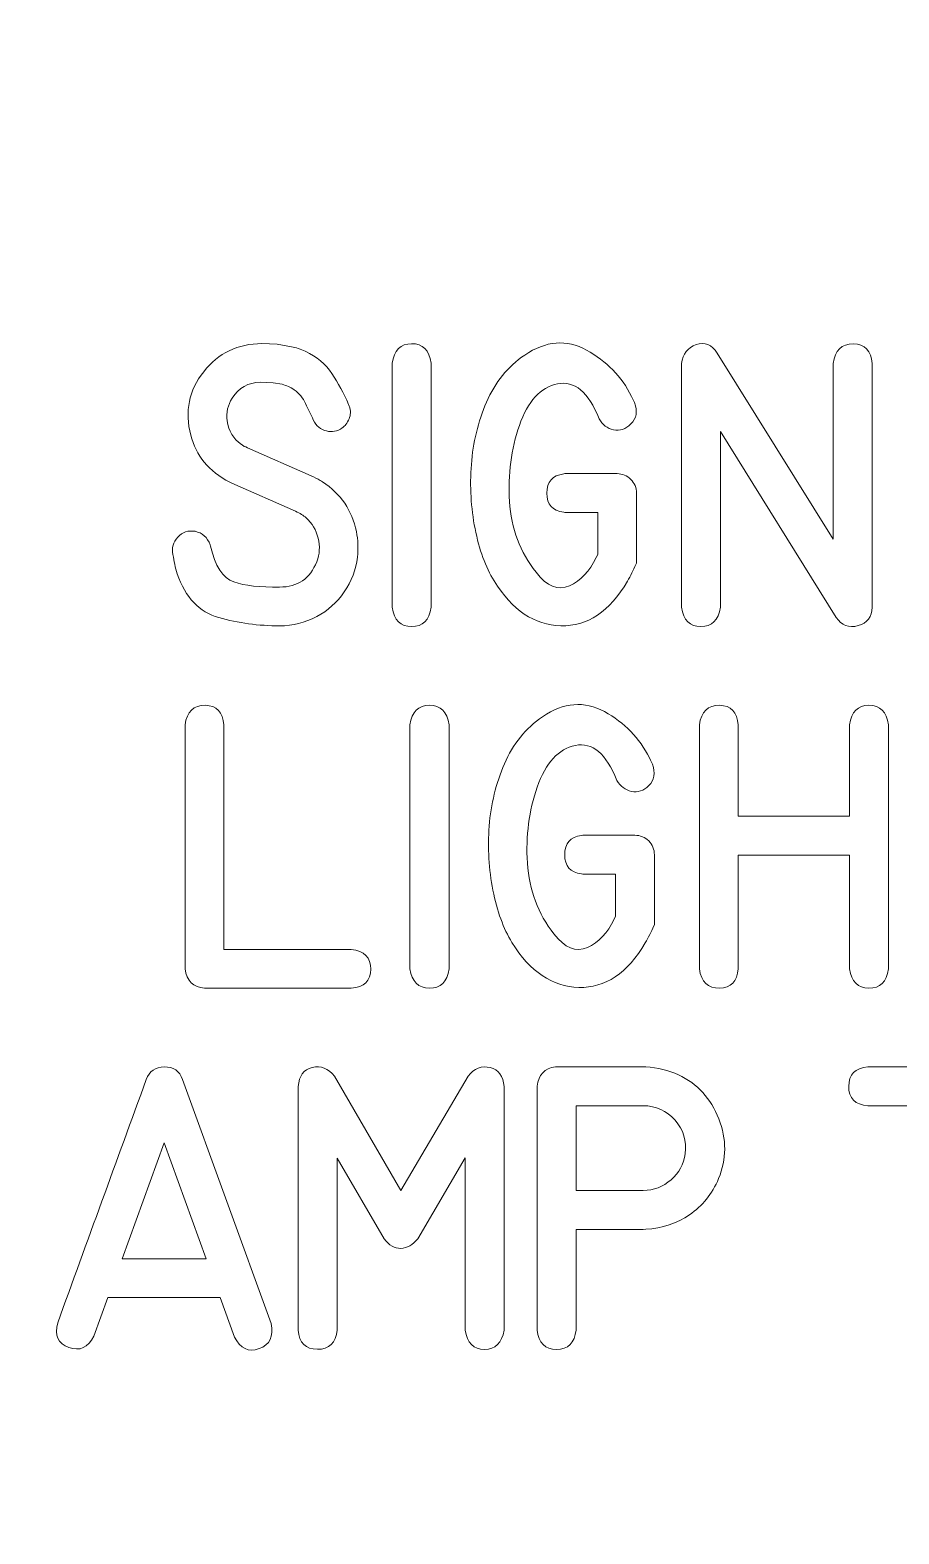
# Model space of a CAD drawing. Header units: millimetres. Extents: x -72 to 72, y -60 to 60.
# Drawn here: x -8.14 to 1.62, y -14.68 to 2.21 of the extents above; entities that cross this region are included whole.
import ezdxf

# ---------------------------------------------------------------- set-up
doc = ezdxf.new("R2010")
doc.units = ezdxf.units.MM
doc.layers.add('CUT', color=7, linetype='Continuous')
doc.layers.add('ENGRAVE', color=1, linetype='Continuous')

msp = doc.modelspace()

# ---------------------------------------------------------------- linework, layer by layer
at = {"layer": 'CUT', "lineweight": 9}
msp.add_open_spline([(70.6599, -60.1342), (70.9361, -60.152), (71.2072, -60.0547), (71.409, -59.8654), (71.409, -59.8654), (71.6108, -59.676), (71.7252, -59.413), (71.725, -59.1363), (71.725, -59.1363), (71.725, -59.1363), (71.725, -45.2787), (71.725, -45.2787), (71.725, -45.2787), (71.7248, -45.0133), (71.6193, -44.7589), (71.4315, -44.5713), (71.4315, -44.5713), (71.2437, -44.3838), (70.9904, -44.2785), (70.725, -44.2787), (70.725, -44.2787), (70.725, -44.2787), (68.2625, -44.2787), (68.2625, -44.2787), (68.2625, -44.2787), (65.9403, -44.2787), (63.7945, -43.0398), (62.6333, -41.0287), (62.6333, -41.0287), (61.4722, -39.0176), (61.4722, -36.5398), (62.6333, -34.5287), (62.6333, -34.5287), (63.7945, -32.5176), (65.9403, -31.2787), (68.2625, -31.2787), (68.2625, -31.2787), (68.2625, -31.2787), (70.725, -31.2787), (70.725, -31.2787), (70.725, -31.2787), (70.9904, -31.2785), (71.2448, -31.173), (71.4324, -30.9852), (71.4324, -30.9852), (71.6199, -30.7974), (71.7252, -30.5441), (71.725, -30.2787), (71.725, -30.2787), (71.725, -30.2787), (71.725, 40.4463), (71.725, 40.4463), (71.725, 40.4463), (71.7248, 40.7117), (71.6193, 40.9661), (71.4315, 41.1537), (71.4315, 41.1537), (71.2437, 41.3412), (70.9904, 41.4465), (70.725, 41.4463), (70.725, 41.4463), (70.725, 41.4463), (68.2625, 41.4463), (68.2625, 41.4463), (68.2625, 41.4463), (65.9403, 41.4463), (63.7945, 42.6852), (62.6333, 44.6963), (62.6333, 44.6963), (61.4722, 46.7074), (61.4722, 49.1852), (62.6333, 51.1963), (62.6333, 51.1963), (63.7945, 53.2074), (65.9403, 54.4463), (68.2625, 54.4463), (68.2625, 54.4463), (68.2625, 54.4463), (70.725, 54.4463), (70.725, 54.4463), (70.725, 54.4463), (70.9904, 54.4465), (71.2448, 54.552), (71.4324, 54.7398), (71.4324, 54.7398), (71.6199, 54.9276), (71.7252, 55.1809), (71.725, 55.4463), (71.725, 55.4463), (71.725, 55.4463), (71.725, 59.2206), (71.725, 59.2206), (71.725, 59.2206), (71.7248, 59.486), (71.6193, 59.7404), (71.4315, 59.928), (71.4315, 59.928), (71.2437, 60.1155), (70.9904, 60.2208), (70.725, 60.2206), (70.725, 60.2206), (70.725, 60.2206), (-70.725, 60.2206), (-70.725, 60.2206), (-70.725, 60.2206), (-70.9904, 60.2204), (-71.2448, 60.1148), (-71.4324, 59.9271), (-71.4324, 59.9271), (-71.6199, 59.7393), (-71.7252, 59.486), (-71.725, 59.2206), (-71.725, 59.2206), (-71.725, 59.2206), (-71.725, 55.4463), (-71.725, 55.4463), (-71.725, 55.4463), (-71.7248, 55.1809), (-71.6192, 54.9265), (-71.4315, 54.7389), (-71.4315, 54.7389), (-71.2437, 54.5514), (-70.9904, 54.4461), (-70.725, 54.4463), (-70.725, 54.4463), (-70.725, 54.4463), (-68.2625, 54.4463), (-68.2625, 54.4463), (-68.2625, 54.4463), (-65.9403, 54.4463), (-63.7944, 53.2074), (-62.6333, 51.1963), (-62.6333, 51.1963), (-61.4722, 49.1852), (-61.4722, 46.7074), (-62.6333, 44.6963), (-62.6333, 44.6963), (-63.7944, 42.6852), (-65.9403, 41.4463), (-68.2625, 41.4463), (-68.2625, 41.4463), (-68.2625, 41.4463), (-70.725, 41.4463), (-70.725, 41.4463), (-70.725, 41.4463), (-70.9904, 41.4461), (-71.2448, 41.3405), (-71.4324, 41.1528), (-71.4324, 41.1528), (-71.6199, 40.965), (-71.7252, 40.7117), (-71.725, 40.4463), (-71.725, 40.4463), (-71.725, 40.4463), (-71.725, -30.2787), (-71.725, -30.2787), (-71.725, -30.2787), (-71.7248, -30.5441), (-71.6192, -30.7985), (-71.4315, -30.9861), (-71.4315, -30.9861), (-71.2437, -31.1736), (-70.9904, -31.2789), (-70.725, -31.2787), (-70.725, -31.2787), (-70.725, -31.2787), (-68.2625, -31.2787), (-68.2625, -31.2787), (-68.2625, -31.2787), (-65.9403, -31.2787), (-63.7944, -32.5176), (-62.6333, -34.5287), (-62.6333, -34.5287), (-61.4722, -36.5398), (-61.4722, -39.0176), (-62.6333, -41.0287), (-62.6333, -41.0287), (-63.7944, -43.0398), (-65.9403, -44.2787), (-68.2625, -44.2787), (-68.2625, -44.2787), (-68.2625, -44.2787), (-70.725, -44.2787), (-70.725, -44.2787), (-70.725, -44.2787), (-70.9904, -44.2789), (-71.2448, -44.3845), (-71.4324, -44.5722), (-71.4324, -44.5722), (-71.6199, -44.76), (-71.7252, -45.0133), (-71.725, -45.2787), (-71.725, -45.2787), (-71.725, -45.2787), (-71.725, -49.9113), (-71.725, -49.9113), (-71.725, -49.9113), (-71.7247, -50.4387), (-71.3163, -50.8752), (-70.7901, -50.9092), (-70.7901, -50.9092), (-70.7901, -50.9092), (70.6599, -60.1342), (70.6599, -60.1342)], degree=3, knots=[0, 0, 0, 0, 0.0192308, 0.0192308, 0.0192308, 0.0192308, 0.0384615, 0.0384615, 0.0384615, 0.0384615, 0.0576923, 0.0576923, 0.0576923, 0.0576923, 0.0769231, 0.0769231, 0.0769231, 0.0769231, 0.0961538, 0.0961538, 0.0961538, 0.0961538, 0.1153846, 0.1153846, 0.1153846, 0.1153846, 0.1346154, 0.1346154, 0.1346154, 0.1346154, 0.1538462, 0.1538462, 0.1538462, 0.1538462, 0.1730769, 0.1730769, 0.1730769, 0.1730769, 0.1923077, 0.1923077, 0.1923077, 0.1923077, 0.2115385, 0.2115385, 0.2115385, 0.2115385, 0.2307692, 0.2307692, 0.2307692, 0.2307692, 0.25, 0.25, 0.25, 0.25, 0.2692308, 0.2692308, 0.2692308, 0.2692308, 0.2884615, 0.2884615, 0.2884615, 0.2884615, 0.3076923, 0.3076923, 0.3076923, 0.3076923, 0.3269231, 0.3269231, 0.3269231, 0.3269231, 0.3461538, 0.3461538, 0.3461538, 0.3461538, 0.3653846, 0.3653846, 0.3653846, 0.3653846, 0.3846154, 0.3846154, 0.3846154, 0.3846154, 0.4038462, 0.4038462, 0.4038462, 0.4038462, 0.4230769, 0.4230769, 0.4230769, 0.4230769, 0.4423077, 0.4423077, 0.4423077, 0.4423077, 0.4615385, 0.4615385, 0.4615385, 0.4615385, 0.4807692, 0.4807692, 0.4807692, 0.4807692, 0.5, 0.5, 0.5, 0.5, 0.5192308, 0.5192308, 0.5192308, 0.5192308, 0.5384615, 0.5384615, 0.5384615, 0.5384615, 0.5576923, 0.5576923, 0.5576923, 0.5576923, 0.5769231, 0.5769231, 0.5769231, 0.5769231, 0.5961538, 0.5961538, 0.5961538, 0.5961538, 0.6153846, 0.6153846, 0.6153846, 0.6153846, 0.6346154, 0.6346154, 0.6346154, 0.6346154, 0.6538462, 0.6538462, 0.6538462, 0.6538462, 0.6730769, 0.6730769, 0.6730769, 0.6730769, 0.6923077, 0.6923077, 0.6923077, 0.6923077, 0.7115385, 0.7115385, 0.7115385, 0.7115385, 0.7307692, 0.7307692, 0.7307692, 0.7307692, 0.75, 0.75, 0.75, 0.75, 0.7692308, 0.7692308, 0.7692308, 0.7692308, 0.7884615, 0.7884615, 0.7884615, 0.7884615, 0.8076923, 0.8076923, 0.8076923, 0.8076923, 0.8269231, 0.8269231, 0.8269231, 0.8269231, 0.8461538, 0.8461538, 0.8461538, 0.8461538, 0.8653846, 0.8653846, 0.8653846, 0.8653846, 0.8846154, 0.8846154, 0.8846154, 0.8846154, 0.9038462, 0.9038462, 0.9038462, 0.9038462, 0.9230769, 0.9230769, 0.9230769, 0.9230769, 0.9423077, 0.9423077, 0.9423077, 0.9423077, 0.9615385, 0.9615385, 0.9615385, 0.9615385, 1, 1, 1, 1], dxfattribs=at)
at = {"layer": 'ENGRAVE', "lineweight": 9}
for points, knots in [([(-4.9817, -2.795), (-4.9817, -2.795), (-4.9569, -2.8056), (-4.9569, -2.8056), (-4.9569, -2.8056), (-4.9569, -2.8056), (-4.9288, -2.8193), (-4.9288, -2.8193), (-4.9288, -2.8193), (-4.9288, -2.8193), (-4.904, -2.8336), (-4.904, -2.8336), (-4.904, -2.8336), (-4.8971, -2.8389), (-4.8886, -2.8437), (-4.8801, -2.8484), (-4.8801, -2.8484), (-4.8711, -2.8526), (-4.8627, -2.8579), (-4.8542, -2.8627), (-4.8542, -2.8627), (-4.65, -2.9971), (-4.523, -3.1834), (-4.4748, -3.421), (-4.4748, -3.421), (-4.4563, -3.5141), (-4.452, -3.6099), (-4.4621, -3.7078), (-4.4621, -3.7078), (-4.479, -3.8485), (-4.5282, -3.9782), (-4.6103, -4.0978), (-4.6103, -4.0978), (-4.6923, -4.2174), (-4.7955, -4.3094), (-4.9193, -4.3745), (-4.9193, -4.3745), (-5.0527, -4.4449), (-5.1908, -4.4798), (-5.3336, -4.4798), (-5.3336, -4.4798), (-5.5734, -4.4798), (-5.802, -4.4491), (-6.0205, -4.3878), (-6.0205, -4.3878), (-6.2385, -4.3264), (-6.3941, -4.1618), (-6.4867, -3.894), (-6.4867, -3.894), (-6.4994, -3.8597), (-6.5084, -3.8247), (-6.5147, -3.7887), (-6.5147, -3.7887), (-6.5211, -3.7522), (-6.5285, -3.7162), (-6.5364, -3.6797), (-6.5364, -3.6797), (-6.5518, -3.6057), (-6.5338, -3.54), (-6.4814, -3.4829), (-6.4814, -3.4829), (-6.4295, -3.4263), (-6.3645, -3.4046), (-6.2872, -3.4178), (-6.2872, -3.4178), (-6.2052, -3.4347), (-6.1486, -3.485), (-6.1163, -3.5697), (-6.1163, -3.5697), (-6.1163, -3.5697), (-6.1115, -3.584), (-6.1115, -3.584), (-6.1115, -3.584), (-6.0623, -3.8083), (-5.9755, -3.9422), (-5.8522, -3.9856), (-5.8522, -3.9856), (-5.7284, -4.029), (-5.5569, -4.0486), (-5.3368, -4.0443), (-5.3368, -4.0443), (-5.1341, -4.0443), (-4.995, -3.9491), (-4.9193, -3.7591), (-4.9193, -3.7591), (-4.8865, -3.6744), (-4.8812, -3.5861), (-4.904, -3.4945), (-4.904, -3.4945), (-4.9267, -3.4035), (-4.9717, -3.3268), (-5.0389, -3.2659), (-5.0389, -3.2659), (-5.0691, -3.24), (-5.1082, -3.2162), (-5.1569, -3.1934), (-5.1569, -3.1934), (-5.1569, -3.1934), (-5.8744, -2.8786), (-5.8744, -2.8786), (-5.8744, -2.8786), (-5.8744, -2.8786), (-5.8977, -2.8659), (-5.8977, -2.8659), (-5.8977, -2.8659), (-6.1327, -2.7421), (-6.2782, -2.5658), (-6.3348, -2.3372), (-6.3348, -2.3372), (-6.4041, -2.0727), (-6.356, -1.8356), (-6.1898, -1.625), (-6.1898, -1.625), (-6.0242, -1.4149), (-5.8062, -1.3096), (-5.5368, -1.3096), (-5.5368, -1.3096), (-5.5368, -1.3096), (-5.3659, -1.3144), (-5.3659, -1.3144), (-5.3659, -1.3144), (-5.3104, -1.3244), (-5.2564, -1.3345), (-5.2051, -1.3445), (-5.2051, -1.3445), (-5.1532, -1.354), (-5.1008, -1.371), (-5.0484, -1.3948), (-5.0484, -1.3948), (-4.9182, -1.4556), (-4.8182, -1.5398), (-4.7489, -1.6461), (-4.7489, -1.6461), (-4.6796, -1.7525), (-4.6171, -1.8679), (-4.5616, -1.9917), (-4.5616, -1.9917), (-4.5563, -2.0033), (-4.5515, -2.0166), (-4.5473, -2.0319), (-4.5473, -2.0319), (-4.5362, -2.0827), (-4.5415, -2.1287), (-4.5632, -2.17), (-4.5632, -2.17), (-4.5753, -2.196), (-4.5886, -2.2155), (-4.6018, -2.2288), (-4.6018, -2.2288), (-4.615, -2.2425), (-4.6261, -2.2515), (-4.6341, -2.2568), (-4.6341, -2.2568), (-4.6881, -2.2949), (-4.7468, -2.3065), (-4.8108, -2.2907), (-4.8108, -2.2907), (-4.8754, -2.2764), (-4.9241, -2.2351), (-4.9585, -2.1668), (-4.9585, -2.1668), (-4.9854, -2.1071), (-5.014, -2.0457), (-5.0442, -1.9832), (-5.0442, -1.9832), (-5.0749, -1.9208), (-5.1177, -1.8689), (-5.1722, -1.8271), (-5.1722, -1.8271), (-5.195, -1.8107), (-5.2172, -1.7985), (-5.2384, -1.7911), (-5.2384, -1.7911), (-5.2596, -1.7832), (-5.2828, -1.7747), (-5.3088, -1.7652), (-5.3088, -1.7652), (-5.3088, -1.7652), (-5.4093, -1.7483), (-5.4093, -1.7483), (-5.4093, -1.7483), (-5.4093, -1.7483), (-5.5522, -1.7435), (-5.5522, -1.7435), (-5.5522, -1.7435), (-5.6908, -1.7456), (-5.7967, -1.8054), (-5.8697, -1.9234), (-5.8697, -1.9234), (-5.9194, -1.9991), (-5.9379, -2.0832), (-5.9258, -2.1764), (-5.9258, -2.1764), (-5.9115, -2.2907), (-5.8575, -2.3796), (-5.7644, -2.4431), (-5.7644, -2.4431), (-5.7601, -2.4457), (-5.7559, -2.4494), (-5.7506, -2.4531), (-5.7506, -2.4531), (-5.7453, -2.4563), (-5.7395, -2.46), (-5.7337, -2.4632), (-5.7337, -2.4632), (-5.7337, -2.4632), (-5.7162, -2.4706), (-5.7162, -2.4706), (-5.7162, -2.4706), (-5.7162, -2.4706), (-5.6977, -2.4785), (-5.6977, -2.4785), (-5.6977, -2.4785), (-5.6977, -2.4785), (-4.9817, -2.795), (-4.9817, -2.795)], [0, 0, 0, 0, 0.0181818, 0.0181818, 0.0181818, 0.0181818, 0.0363636, 0.0363636, 0.0363636, 0.0363636, 0.0545455, 0.0545455, 0.0545455, 0.0545455, 0.0727273, 0.0727273, 0.0727273, 0.0727273, 0.0909091, 0.0909091, 0.0909091, 0.0909091, 0.1090909, 0.1090909, 0.1090909, 0.1090909, 0.1272727, 0.1272727, 0.1272727, 0.1272727, 0.1454545, 0.1454545, 0.1454545, 0.1454545, 0.1636364, 0.1636364, 0.1636364, 0.1636364, 0.1818182, 0.1818182, 0.1818182, 0.1818182, 0.2, 0.2, 0.2, 0.2, 0.2181818, 0.2181818, 0.2181818, 0.2181818, 0.2363636, 0.2363636, 0.2363636, 0.2363636, 0.2545455, 0.2545455, 0.2545455, 0.2545455, 0.2727273, 0.2727273, 0.2727273, 0.2727273, 0.2909091, 0.2909091, 0.2909091, 0.2909091, 0.3090909, 0.3090909, 0.3090909, 0.3090909, 0.3272727, 0.3272727, 0.3272727, 0.3272727, 0.3454545, 0.3454545, 0.3454545, 0.3454545, 0.3636364, 0.3636364, 0.3636364, 0.3636364, 0.3818182, 0.3818182, 0.3818182, 0.3818182, 0.4, 0.4, 0.4, 0.4, 0.4181818, 0.4181818, 0.4181818, 0.4181818, 0.4363636, 0.4363636, 0.4363636, 0.4363636, 0.4545455, 0.4545455, 0.4545455, 0.4545455, 0.4727273, 0.4727273, 0.4727273, 0.4727273, 0.4909091, 0.4909091, 0.4909091, 0.4909091, 0.5090909, 0.5090909, 0.5090909, 0.5090909, 0.5272727, 0.5272727, 0.5272727, 0.5272727, 0.5454545, 0.5454545, 0.5454545, 0.5454545, 0.5636364, 0.5636364, 0.5636364, 0.5636364, 0.5818182, 0.5818182, 0.5818182, 0.5818182, 0.6, 0.6, 0.6, 0.6, 0.6181818, 0.6181818, 0.6181818, 0.6181818, 0.6363636, 0.6363636, 0.6363636, 0.6363636, 0.6545455, 0.6545455, 0.6545455, 0.6545455, 0.6727273, 0.6727273, 0.6727273, 0.6727273, 0.6909091, 0.6909091, 0.6909091, 0.6909091, 0.7090909, 0.7090909, 0.7090909, 0.7090909, 0.7272727, 0.7272727, 0.7272727, 0.7272727, 0.7454545, 0.7454545, 0.7454545, 0.7454545, 0.7636364, 0.7636364, 0.7636364, 0.7636364, 0.7818182, 0.7818182, 0.7818182, 0.7818182, 0.8, 0.8, 0.8, 0.8, 0.8181818, 0.8181818, 0.8181818, 0.8181818, 0.8363636, 0.8363636, 0.8363636, 0.8363636, 0.8545455, 0.8545455, 0.8545455, 0.8545455, 0.8727273, 0.8727273, 0.8727273, 0.8727273, 0.8909091, 0.8909091, 0.8909091, 0.8909091, 0.9090909, 0.9090909, 0.9090909, 0.9090909, 0.9272727, 0.9272727, 0.9272727, 0.9272727, 0.9454545, 0.9454545, 0.9454545, 0.9454545, 0.9636364, 0.9636364, 0.9636364, 0.9636364, 1, 1, 1, 1]), ([(-3.6329, -4.2708), (-3.6557, -4.4163), (-3.7292, -4.4888), (-3.8536, -4.4883), (-3.8536, -4.4883), (-3.9785, -4.4878), (-4.0515, -4.4153), (-4.0732, -4.2708), (-4.0732, -4.2708), (-4.0732, -4.2708), (-4.0732, -1.5297), (-4.0732, -1.5297), (-4.0732, -1.5297), (-4.0515, -1.3842), (-3.9785, -1.3107), (-3.8536, -1.3101), (-3.8536, -1.3101), (-3.7292, -1.3096), (-3.6557, -1.3832), (-3.6329, -1.5297), (-3.6329, -1.5297), (-3.6329, -1.5297), (-3.6329, -4.2708), (-3.6329, -4.2708)], [0, 0, 0, 0, 0.1428571, 0.1428571, 0.1428571, 0.1428571, 0.2857143, 0.2857143, 0.2857143, 0.2857143, 0.4285714, 0.4285714, 0.4285714, 0.4285714, 0.5714286, 0.5714286, 0.5714286, 0.5714286, 0.7142857, 0.7142857, 0.7142857, 0.7142857, 1, 1, 1, 1]), ([(-2.1322, -3.2056), (-2.1322, -3.2056), (-2.146, -3.204), (-2.146, -3.204), (-2.146, -3.204), (-2.2725, -3.1887), (-2.3354, -3.1167), (-2.3354, -2.9886), (-2.3354, -2.9886), (-2.3354, -2.8606), (-2.2725, -2.7886), (-2.146, -2.7733), (-2.146, -2.7733), (-2.146, -2.7733), (-2.1322, -2.7701), (-2.1322, -2.7701), (-2.1322, -2.7701), (-2.1322, -2.7701), (-2.1185, -2.7701), (-2.1185, -2.7701), (-2.1185, -2.7701), (-2.1185, -2.7701), (-1.5465, -2.7701), (-1.5465, -2.7701), (-1.5465, -2.7701), (-1.4861, -2.7701), (-1.4348, -2.7913), (-1.3919, -2.8341), (-1.3919, -2.8341), (-1.3491, -2.877), (-1.3279, -2.9288), (-1.3279, -2.9886), (-1.3279, -2.9886), (-1.3279, -2.9886), (-1.3279, -3.7745), (-1.3279, -3.7745), (-1.3279, -3.7745), (-1.3279, -3.7745), (-1.3464, -3.8147), (-1.3464, -3.8147), (-1.3464, -3.8147), (-1.3464, -3.8147), (-1.357, -3.8395), (-1.357, -3.8395), (-1.357, -3.8395), (-1.357, -3.8395), (-1.3681, -3.8628), (-1.3681, -3.8628), (-1.3681, -3.8628), (-1.3681, -3.8628), (-1.3803, -3.8861), (-1.3803, -3.8861), (-1.3803, -3.8861), (-1.3803, -3.8861), (-1.393, -3.9094), (-1.393, -3.9094), (-1.393, -3.9094), (-1.393, -3.9094), (-1.4036, -3.9327), (-1.4036, -3.9327), (-1.4036, -3.9327), (-1.4036, -3.9327), (-1.4163, -3.956), (-1.4163, -3.956), (-1.4163, -3.956), (-1.4163, -3.956), (-1.43, -3.9792), (-1.43, -3.9792), (-1.43, -3.9792), (-1.6306, -4.32), (-1.8798, -4.4867), (-2.1772, -4.4793), (-2.1772, -4.4793), (-2.4751, -4.4714), (-2.7249, -4.3031), (-2.9276, -3.9745), (-2.9276, -3.9745), (-3.0239, -3.8184), (-3.0948, -3.6231), (-3.1414, -3.3876), (-3.1414, -3.3876), (-3.1879, -3.1527), (-3.2022, -2.9124), (-3.1832, -2.6669), (-3.1832, -2.6669), (-3.1647, -2.4214), (-3.1075, -2.188), (-3.0123, -1.9663), (-3.0123, -1.9663), (-2.9165, -1.7446), (-2.7736, -1.5684), (-2.5836, -1.4382), (-2.5836, -1.4382), (-2.3455, -1.2768), (-2.1143, -1.2583), (-1.8888, -1.3816), (-1.8888, -1.3816), (-1.6634, -1.5054), (-1.4951, -1.6784), (-1.3835, -1.9017), (-1.3835, -1.9017), (-1.3835, -1.9017), (-1.3713, -1.9266), (-1.3713, -1.9266), (-1.3713, -1.9266), (-1.3713, -1.9266), (-1.3618, -1.9483), (-1.3618, -1.9483), (-1.3618, -1.9483), (-1.3618, -1.9483), (-1.3496, -1.9716), (-1.3496, -1.9716), (-1.3496, -1.9716), (-1.3142, -2.0695), (-1.3279, -2.1499), (-1.3898, -2.2118), (-1.3898, -2.2118), (-1.4496, -2.2706), (-1.5147, -2.2928), (-1.5851, -2.278), (-1.5851, -2.278), (-1.6555, -2.2626), (-1.7094, -2.2214), (-1.7481, -2.1531), (-1.7481, -2.1531), (-1.8687, -1.8531), (-2.0243, -1.7223), (-2.2153, -1.761), (-2.2153, -1.761), (-2.4058, -1.7991), (-2.5487, -1.9552), (-2.644, -2.2288), (-2.644, -2.2288), (-2.7371, -2.4933), (-2.7736, -2.778), (-2.754, -3.0823), (-2.754, -3.0823), (-2.7344, -3.3866), (-2.635, -3.6522), (-2.4561, -3.8782), (-2.4561, -3.8782), (-2.3333, -4.0364), (-2.2084, -4.0872), (-2.0809, -4.0306), (-2.0809, -4.0306), (-1.9539, -3.9734), (-1.8539, -3.8676), (-1.7804, -3.7125), (-1.7804, -3.7125), (-1.7804, -3.7125), (-1.7634, -3.6787), (-1.7634, -3.6787), (-1.7634, -3.6787), (-1.7634, -3.6787), (-1.7634, -3.2056), (-1.7634, -3.2056), (-1.7634, -3.2056), (-1.7634, -3.2056), (-2.1322, -3.2056), (-2.1322, -3.2056)], [0, 0, 0, 0, 0.0243902, 0.0243902, 0.0243902, 0.0243902, 0.0487805, 0.0487805, 0.0487805, 0.0487805, 0.0731707, 0.0731707, 0.0731707, 0.0731707, 0.097561, 0.097561, 0.097561, 0.097561, 0.1219512, 0.1219512, 0.1219512, 0.1219512, 0.1463415, 0.1463415, 0.1463415, 0.1463415, 0.1707317, 0.1707317, 0.1707317, 0.1707317, 0.195122, 0.195122, 0.195122, 0.195122, 0.2195122, 0.2195122, 0.2195122, 0.2195122, 0.2439024, 0.2439024, 0.2439024, 0.2439024, 0.2682927, 0.2682927, 0.2682927, 0.2682927, 0.2926829, 0.2926829, 0.2926829, 0.2926829, 0.3170732, 0.3170732, 0.3170732, 0.3170732, 0.3414634, 0.3414634, 0.3414634, 0.3414634, 0.3658537, 0.3658537, 0.3658537, 0.3658537, 0.3902439, 0.3902439, 0.3902439, 0.3902439, 0.4146341, 0.4146341, 0.4146341, 0.4146341, 0.4390244, 0.4390244, 0.4390244, 0.4390244, 0.4634146, 0.4634146, 0.4634146, 0.4634146, 0.4878049, 0.4878049, 0.4878049, 0.4878049, 0.5121951, 0.5121951, 0.5121951, 0.5121951, 0.5365854, 0.5365854, 0.5365854, 0.5365854, 0.5609756, 0.5609756, 0.5609756, 0.5609756, 0.5853659, 0.5853659, 0.5853659, 0.5853659, 0.6097561, 0.6097561, 0.6097561, 0.6097561, 0.6341463, 0.6341463, 0.6341463, 0.6341463, 0.6585366, 0.6585366, 0.6585366, 0.6585366, 0.6829268, 0.6829268, 0.6829268, 0.6829268, 0.7073171, 0.7073171, 0.7073171, 0.7073171, 0.7317073, 0.7317073, 0.7317073, 0.7317073, 0.7560976, 0.7560976, 0.7560976, 0.7560976, 0.7804878, 0.7804878, 0.7804878, 0.7804878, 0.804878, 0.804878, 0.804878, 0.804878, 0.8292683, 0.8292683, 0.8292683, 0.8292683, 0.8536585, 0.8536585, 0.8536585, 0.8536585, 0.8780488, 0.8780488, 0.8780488, 0.8780488, 0.902439, 0.902439, 0.902439, 0.902439, 0.9268293, 0.9268293, 0.9268293, 0.9268293, 0.9512195, 0.9512195, 0.9512195, 0.9512195, 1, 1, 1, 1]), ([(1.3184, -4.2708), (1.3184, -4.3793), (1.266, -4.4481), (1.1612, -4.4777), (1.1612, -4.4777), (1.0559, -4.5068), (0.975, -4.4761), (0.9168, -4.3851), (0.9168, -4.3851), (0.9168, -4.3851), (-0.3855, -2.297), (-0.3855, -2.297), (-0.3855, -2.297), (-0.3855, -2.297), (-0.3855, -4.2708), (-0.3855, -4.2708), (-0.3855, -4.2708), (-0.4083, -4.4153), (-0.4813, -4.4878), (-0.6046, -4.4878), (-0.6046, -4.4878), (-0.7284, -4.4878), (-0.8009, -4.4153), (-0.8226, -4.2708), (-0.8226, -4.2708), (-0.8226, -4.2708), (-0.8226, -1.5329), (-0.8226, -1.5329), (-0.8226, -1.5329), (-0.8073, -1.4255), (-0.7522, -1.3546), (-0.6575, -1.3202), (-0.6575, -1.3202), (-0.5628, -1.2863), (-0.4839, -1.3186), (-0.421, -1.4165), (-0.421, -1.4165), (-0.421, -1.4165), (0.8813, -3.5078), (0.8813, -3.5078), (0.8813, -3.5078), (0.8813, -3.5078), (0.8813, -1.5329), (0.8813, -1.5329), (0.8813, -1.5329), (0.9009, -1.3853), (0.976, -1.3117), (1.1067, -1.3133), (1.1067, -1.3133), (1.2374, -1.3149), (1.3078, -1.3879), (1.3184, -1.5329), (1.3184, -1.5329), (1.3184, -1.5329), (1.3184, -4.2708), (1.3184, -4.2708)], [0, 0, 0, 0, 0.0666667, 0.0666667, 0.0666667, 0.0666667, 0.1333333, 0.1333333, 0.1333333, 0.1333333, 0.2, 0.2, 0.2, 0.2, 0.2666667, 0.2666667, 0.2666667, 0.2666667, 0.3333333, 0.3333333, 0.3333333, 0.3333333, 0.4, 0.4, 0.4, 0.4, 0.4666667, 0.4666667, 0.4666667, 0.4666667, 0.5333333, 0.5333333, 0.5333333, 0.5333333, 0.6, 0.6, 0.6, 0.6, 0.6666667, 0.6666667, 0.6666667, 0.6666667, 0.7333333, 0.7333333, 0.7333333, 0.7333333, 0.8, 0.8, 0.8, 0.8, 0.8666667, 0.8666667, 0.8666667, 0.8666667, 1, 1, 1, 1]), ([(-6.1791, -8.5485), (-6.3061, -8.54), (-6.3796, -8.4686), (-6.3992, -8.3331), (-6.3992, -8.3331), (-6.3992, -8.3331), (-6.3992, -5.592), (-6.3992, -5.592), (-6.3992, -5.592), (-6.3775, -5.4433), (-6.3018, -5.3703), (-6.1727, -5.3724), (-6.1727, -5.3724), (-6.0436, -5.3751), (-5.9732, -5.4486), (-5.9621, -5.592), (-5.9621, -5.592), (-5.9621, -5.592), (-5.9621, -8.1156), (-5.9621, -8.1156), (-5.9621, -8.1156), (-5.9621, -8.1156), (-4.5312, -8.1146), (-4.5312, -8.1146), (-4.5312, -8.1146), (-4.3841, -8.131), (-4.3116, -8.2051), (-4.3132, -8.3368), (-4.3132, -8.3368), (-4.3148, -8.4686), (-4.3878, -8.539), (-4.5328, -8.5485), (-4.5328, -8.5485), (-4.5328, -8.5485), (-6.1791, -8.5485), (-6.1791, -8.5485)], [0, 0, 0, 0, 0.1, 0.1, 0.1, 0.1, 0.2, 0.2, 0.2, 0.2, 0.3, 0.3, 0.3, 0.3, 0.4, 0.4, 0.4, 0.4, 0.5, 0.5, 0.5, 0.5, 0.6, 0.6, 0.6, 0.6, 0.7, 0.7, 0.7, 0.7, 0.8, 0.8, 0.8, 0.8, 1, 1, 1, 1]), ([(-3.4321, -8.3331), (-3.4549, -8.4786), (-3.5284, -8.5511), (-3.6528, -8.5506), (-3.6528, -8.5506), (-3.7777, -8.5501), (-3.8507, -8.4776), (-3.8724, -8.3331), (-3.8724, -8.3331), (-3.8724, -8.3331), (-3.8724, -5.592), (-3.8724, -5.592), (-3.8724, -5.592), (-3.8507, -5.4465), (-3.7777, -5.373), (-3.6528, -5.3724), (-3.6528, -5.3724), (-3.5284, -5.3719), (-3.4549, -5.4455), (-3.4321, -5.592), (-3.4321, -5.592), (-3.4321, -5.592), (-3.4321, -8.3331), (-3.4321, -8.3331)], [0, 0, 0, 0, 0.1428571, 0.1428571, 0.1428571, 0.1428571, 0.2857143, 0.2857143, 0.2857143, 0.2857143, 0.4285714, 0.4285714, 0.4285714, 0.4285714, 0.5714286, 0.5714286, 0.5714286, 0.5714286, 0.7142857, 0.7142857, 0.7142857, 0.7142857, 1, 1, 1, 1]), ([(-1.9314, -7.2679), (-1.9314, -7.2679), (-1.9452, -7.2663), (-1.9452, -7.2663), (-1.9452, -7.2663), (-2.0717, -7.251), (-2.1346, -7.179), (-2.1346, -7.0509), (-2.1346, -7.0509), (-2.1346, -6.9229), (-2.0717, -6.8509), (-1.9452, -6.8356), (-1.9452, -6.8356), (-1.9452, -6.8356), (-1.9314, -6.8324), (-1.9314, -6.8324), (-1.9314, -6.8324), (-1.9314, -6.8324), (-1.9177, -6.8324), (-1.9177, -6.8324), (-1.9177, -6.8324), (-1.9177, -6.8324), (-1.3457, -6.8324), (-1.3457, -6.8324), (-1.3457, -6.8324), (-1.2853, -6.8324), (-1.234, -6.8536), (-1.1911, -6.8964), (-1.1911, -6.8964), (-1.1483, -6.9393), (-1.1271, -6.9911), (-1.1271, -7.0509), (-1.1271, -7.0509), (-1.1271, -7.0509), (-1.1271, -7.8368), (-1.1271, -7.8368), (-1.1271, -7.8368), (-1.1271, -7.8368), (-1.1456, -7.877), (-1.1456, -7.877), (-1.1456, -7.877), (-1.1456, -7.877), (-1.1562, -7.9018), (-1.1562, -7.9018), (-1.1562, -7.9018), (-1.1562, -7.9018), (-1.1673, -7.9251), (-1.1673, -7.9251), (-1.1673, -7.9251), (-1.1673, -7.9251), (-1.1795, -7.9484), (-1.1795, -7.9484), (-1.1795, -7.9484), (-1.1795, -7.9484), (-1.1922, -7.9717), (-1.1922, -7.9717), (-1.1922, -7.9717), (-1.1922, -7.9717), (-1.2028, -7.995), (-1.2028, -7.995), (-1.2028, -7.995), (-1.2028, -7.995), (-1.2155, -8.0183), (-1.2155, -8.0183), (-1.2155, -8.0183), (-1.2155, -8.0183), (-1.2292, -8.0415), (-1.2292, -8.0415), (-1.2292, -8.0415), (-1.4298, -8.3823), (-1.679, -8.549), (-1.9764, -8.5416), (-1.9764, -8.5416), (-2.2743, -8.5337), (-2.5241, -8.3654), (-2.7268, -8.0368), (-2.7268, -8.0368), (-2.8231, -7.8807), (-2.894, -7.6854), (-2.9406, -7.4499), (-2.9406, -7.4499), (-2.9871, -7.215), (-3.0014, -6.9747), (-2.9824, -6.7292), (-2.9824, -6.7292), (-2.9639, -6.4837), (-2.9067, -6.2503), (-2.8115, -6.0286), (-2.8115, -6.0286), (-2.7157, -5.8069), (-2.5728, -5.6307), (-2.3828, -5.5005), (-2.3828, -5.5005), (-2.1447, -5.3391), (-1.9135, -5.3206), (-1.688, -5.4439), (-1.688, -5.4439), (-1.4626, -5.5677), (-1.2943, -5.7407), (-1.1827, -5.964), (-1.1827, -5.964), (-1.1827, -5.964), (-1.1705, -5.9889), (-1.1705, -5.9889), (-1.1705, -5.9889), (-1.1705, -5.9889), (-1.161, -6.0106), (-1.161, -6.0106), (-1.161, -6.0106), (-1.161, -6.0106), (-1.1488, -6.0339), (-1.1488, -6.0339), (-1.1488, -6.0339), (-1.1134, -6.1318), (-1.1271, -6.2122), (-1.189, -6.2741), (-1.189, -6.2741), (-1.2488, -6.3329), (-1.3139, -6.3551), (-1.3843, -6.3403), (-1.3843, -6.3403), (-1.4547, -6.3249), (-1.5086, -6.2837), (-1.5473, -6.2154), (-1.5473, -6.2154), (-1.6679, -5.9154), (-1.8235, -5.7846), (-2.0145, -5.8233), (-2.0145, -5.8233), (-2.205, -5.8614), (-2.3479, -6.0175), (-2.4432, -6.2911), (-2.4432, -6.2911), (-2.5363, -6.5556), (-2.5728, -6.8403), (-2.5532, -7.1446), (-2.5532, -7.1446), (-2.5336, -7.4489), (-2.4342, -7.7145), (-2.2553, -7.9405), (-2.2553, -7.9405), (-2.1325, -8.0987), (-2.0076, -8.1495), (-1.8801, -8.0929), (-1.8801, -8.0929), (-1.7531, -8.0357), (-1.6531, -7.9299), (-1.5796, -7.7748), (-1.5796, -7.7748), (-1.5796, -7.7748), (-1.5626, -7.741), (-1.5626, -7.741), (-1.5626, -7.741), (-1.5626, -7.741), (-1.5626, -7.2679), (-1.5626, -7.2679), (-1.5626, -7.2679), (-1.5626, -7.2679), (-1.9314, -7.2679), (-1.9314, -7.2679)], [0, 0, 0, 0, 0.0243902, 0.0243902, 0.0243902, 0.0243902, 0.0487805, 0.0487805, 0.0487805, 0.0487805, 0.0731707, 0.0731707, 0.0731707, 0.0731707, 0.097561, 0.097561, 0.097561, 0.097561, 0.1219512, 0.1219512, 0.1219512, 0.1219512, 0.1463415, 0.1463415, 0.1463415, 0.1463415, 0.1707317, 0.1707317, 0.1707317, 0.1707317, 0.195122, 0.195122, 0.195122, 0.195122, 0.2195122, 0.2195122, 0.2195122, 0.2195122, 0.2439024, 0.2439024, 0.2439024, 0.2439024, 0.2682927, 0.2682927, 0.2682927, 0.2682927, 0.2926829, 0.2926829, 0.2926829, 0.2926829, 0.3170732, 0.3170732, 0.3170732, 0.3170732, 0.3414634, 0.3414634, 0.3414634, 0.3414634, 0.3658537, 0.3658537, 0.3658537, 0.3658537, 0.3902439, 0.3902439, 0.3902439, 0.3902439, 0.4146341, 0.4146341, 0.4146341, 0.4146341, 0.4390244, 0.4390244, 0.4390244, 0.4390244, 0.4634146, 0.4634146, 0.4634146, 0.4634146, 0.4878049, 0.4878049, 0.4878049, 0.4878049, 0.5121951, 0.5121951, 0.5121951, 0.5121951, 0.5365854, 0.5365854, 0.5365854, 0.5365854, 0.5609756, 0.5609756, 0.5609756, 0.5609756, 0.5853659, 0.5853659, 0.5853659, 0.5853659, 0.6097561, 0.6097561, 0.6097561, 0.6097561, 0.6341463, 0.6341463, 0.6341463, 0.6341463, 0.6585366, 0.6585366, 0.6585366, 0.6585366, 0.6829268, 0.6829268, 0.6829268, 0.6829268, 0.7073171, 0.7073171, 0.7073171, 0.7073171, 0.7317073, 0.7317073, 0.7317073, 0.7317073, 0.7560976, 0.7560976, 0.7560976, 0.7560976, 0.7804878, 0.7804878, 0.7804878, 0.7804878, 0.804878, 0.804878, 0.804878, 0.804878, 0.8292683, 0.8292683, 0.8292683, 0.8292683, 0.8536585, 0.8536585, 0.8536585, 0.8536585, 0.8780488, 0.8780488, 0.8780488, 0.8780488, 0.902439, 0.902439, 0.902439, 0.902439, 0.9268293, 0.9268293, 0.9268293, 0.9268293, 0.9512195, 0.9512195, 0.9512195, 0.9512195, 1, 1, 1, 1]), ([(-0.6218, -8.3331), (-0.6218, -8.3331), (-0.6218, -5.592), (-0.6218, -5.592), (-0.6218, -5.592), (-0.6001, -5.4433), (-0.5244, -5.3703), (-0.3953, -5.3724), (-0.3953, -5.3724), (-0.2662, -5.3751), (-0.1958, -5.4486), (-0.1847, -5.592), (-0.1847, -5.592), (-0.1847, -5.592), (-0.1847, -6.617), (-0.1847, -6.617), (-0.1847, -6.617), (-0.1847, -6.617), (1.0636, -6.617), (1.0636, -6.617), (1.0636, -6.617), (1.0636, -6.617), (1.0636, -5.592), (1.0636, -5.592), (1.0636, -5.592), (1.0853, -5.4465), (1.1583, -5.373), (1.2827, -5.3724), (1.2827, -5.3724), (1.407, -5.3719), (1.4811, -5.4455), (1.5039, -5.592), (1.5039, -5.592), (1.5039, -5.592), (1.5039, -8.3331), (1.5039, -8.3331), (1.5039, -8.3331), (1.4811, -8.4786), (1.407, -8.5511), (1.2827, -8.5506), (1.2827, -8.5506), (1.1583, -8.5501), (1.0853, -8.4776), (1.0636, -8.3331), (1.0636, -8.3331), (1.0636, -8.3331), (1.0636, -7.0573), (1.0636, -7.0573), (1.0636, -7.0573), (1.0636, -7.0573), (-0.1847, -7.0573), (-0.1847, -7.0573), (-0.1847, -7.0573), (-0.1847, -7.0573), (-0.1847, -8.3331), (-0.1847, -8.3331), (-0.1847, -8.3331), (-0.1958, -8.4755), (-0.2662, -8.548), (-0.3953, -8.5501), (-0.3953, -8.5501), (-0.5244, -8.5522), (-0.6001, -8.4797), (-0.6218, -8.3331)], [0, 0, 0, 0, 0.0588235, 0.0588235, 0.0588235, 0.0588235, 0.1176471, 0.1176471, 0.1176471, 0.1176471, 0.1764706, 0.1764706, 0.1764706, 0.1764706, 0.2352941, 0.2352941, 0.2352941, 0.2352941, 0.2941176, 0.2941176, 0.2941176, 0.2941176, 0.3529412, 0.3529412, 0.3529412, 0.3529412, 0.4117647, 0.4117647, 0.4117647, 0.4117647, 0.4705882, 0.4705882, 0.4705882, 0.4705882, 0.5294118, 0.5294118, 0.5294118, 0.5294118, 0.5882353, 0.5882353, 0.5882353, 0.5882353, 0.6470588, 0.6470588, 0.6470588, 0.6470588, 0.7058824, 0.7058824, 0.7058824, 0.7058824, 0.7647059, 0.7647059, 0.7647059, 0.7647059, 0.8235294, 0.8235294, 0.8235294, 0.8235294, 0.8823529, 0.8823529, 0.8823529, 0.8823529, 1, 1, 1, 1]), ([(-7.8295, -12.3102), (-7.6644, -11.8541), (-7.4988, -11.3985), (-7.3331, -10.9434), (-7.3331, -10.9434), (-7.167, -10.4883), (-7.0008, -10.0327), (-6.8347, -9.5771), (-6.8347, -9.5771), (-6.8003, -9.4829), (-6.7325, -9.4353), (-6.6315, -9.4342), (-6.6315, -9.4342), (-6.5299, -9.4331), (-6.4616, -9.4808), (-6.4267, -9.5771), (-6.4267, -9.5771), (-6.4267, -9.5771), (-5.4329, -12.3176), (-5.4329, -12.3176), (-5.4329, -12.3176), (-5.4022, -12.4637), (-5.4466, -12.5573), (-5.5662, -12.5997), (-5.5662, -12.5997), (-5.6864, -12.6425), (-5.7784, -12.5986), (-5.8441, -12.4695), (-5.8441, -12.4695), (-5.8441, -12.4695), (-6.0033, -12.0261), (-6.0033, -12.0261), (-6.0033, -12.0261), (-6.0033, -12.0261), (-7.267, -12.0261), (-7.267, -12.0261), (-7.267, -12.0261), (-7.267, -12.0261), (-7.422, -12.4589), (-7.422, -12.4589), (-7.422, -12.4589), (-7.4882, -12.5891), (-7.5824, -12.6314), (-7.7041, -12.5864), (-7.7041, -12.5864), (-7.8263, -12.542), (-7.8681, -12.4494), (-7.8295, -12.3102)], [0, 0, 0, 0, 0.0769231, 0.0769231, 0.0769231, 0.0769231, 0.1538462, 0.1538462, 0.1538462, 0.1538462, 0.2307692, 0.2307692, 0.2307692, 0.2307692, 0.3076923, 0.3076923, 0.3076923, 0.3076923, 0.3846154, 0.3846154, 0.3846154, 0.3846154, 0.4615385, 0.4615385, 0.4615385, 0.4615385, 0.5384615, 0.5384615, 0.5384615, 0.5384615, 0.6153846, 0.6153846, 0.6153846, 0.6153846, 0.6923077, 0.6923077, 0.6923077, 0.6923077, 0.7692308, 0.7692308, 0.7692308, 0.7692308, 0.8461538, 0.8461538, 0.8461538, 0.8461538, 1, 1, 1, 1]), ([(-2.8162, -12.3922), (-2.839, -12.5367), (-2.912, -12.6092), (-3.0353, -12.6087), (-3.0353, -12.6087), (-3.1591, -12.6081), (-3.2316, -12.5356), (-3.2533, -12.3922), (-3.2533, -12.3922), (-3.2533, -12.3922), (-3.2533, -10.456), (-3.2533, -10.456), (-3.2533, -10.456), (-3.2533, -10.456), (-3.7851, -11.3657), (-3.7851, -11.3657), (-3.7851, -11.3657), (-3.8417, -11.4339), (-3.9052, -11.4699), (-3.9751, -11.4731), (-3.9751, -11.4731), (-4.0449, -11.4757), (-4.1068, -11.4403), (-4.1619, -11.3657), (-4.1619, -11.3657), (-4.1619, -11.3657), (-4.6905, -10.4603), (-4.6905, -10.4603), (-4.6905, -10.4603), (-4.6905, -10.4603), (-4.6889, -12.3922), (-4.6889, -12.3922), (-4.6889, -12.3922), (-4.7053, -12.5356), (-4.7799, -12.6076), (-4.9128, -12.6071), (-4.9128, -12.6071), (-5.0456, -12.6066), (-5.117, -12.5346), (-5.1276, -12.3922), (-5.1276, -12.3922), (-5.1276, -12.3922), (-5.1276, -9.6543), (-5.1276, -9.6543), (-5.1276, -9.6543), (-5.1191, -9.5353), (-5.0673, -9.4644), (-4.971, -9.4411), (-4.971, -9.4411), (-4.8747, -9.4178), (-4.791, -9.4506), (-4.7196, -9.5395), (-4.7196, -9.5395), (-4.7196, -9.5395), (-3.974, -10.8217), (-3.974, -10.8217), (-3.974, -10.8217), (-3.974, -10.8217), (-3.2205, -9.5395), (-3.2205, -9.5395), (-3.2205, -9.5395), (-3.1496, -9.4506), (-3.0665, -9.4183), (-2.9718, -9.4421), (-2.9718, -9.4421), (-2.8776, -9.4659), (-2.8252, -9.5363), (-2.8162, -9.6543), (-2.8162, -9.6543), (-2.8162, -9.6543), (-2.8162, -12.3922), (-2.8162, -12.3922)], [0, 0, 0, 0, 0.0526316, 0.0526316, 0.0526316, 0.0526316, 0.1052632, 0.1052632, 0.1052632, 0.1052632, 0.1578947, 0.1578947, 0.1578947, 0.1578947, 0.2105263, 0.2105263, 0.2105263, 0.2105263, 0.2631579, 0.2631579, 0.2631579, 0.2631579, 0.3157895, 0.3157895, 0.3157895, 0.3157895, 0.3684211, 0.3684211, 0.3684211, 0.3684211, 0.4210526, 0.4210526, 0.4210526, 0.4210526, 0.4736842, 0.4736842, 0.4736842, 0.4736842, 0.5263158, 0.5263158, 0.5263158, 0.5263158, 0.5789474, 0.5789474, 0.5789474, 0.5789474, 0.6315789, 0.6315789, 0.6315789, 0.6315789, 0.6842105, 0.6842105, 0.6842105, 0.6842105, 0.7368421, 0.7368421, 0.7368421, 0.7368421, 0.7894737, 0.7894737, 0.7894737, 0.7894737, 0.8421053, 0.8421053, 0.8421053, 0.8421053, 0.8947368, 0.8947368, 0.8947368, 0.8947368, 1, 1, 1, 1]), ([(-1.252, -9.4342), (-1.252, -9.4342), (-1.2224, -9.4342), (-1.2224, -9.4342), (-1.2224, -9.4342), (-1.0901, -9.4437), (-0.9684, -9.4734), (-0.8567, -9.5242), (-0.8567, -9.5242), (-0.6429, -9.6242), (-0.4916, -9.7893), (-0.4027, -10.0189), (-0.4027, -10.0189), (-0.3138, -10.2481), (-0.3148, -10.4719), (-0.4053, -10.6899), (-0.4053, -10.6899), (-0.4789, -10.8624), (-0.5874, -10.9979), (-0.7313, -11.0953), (-0.7313, -11.0953), (-0.8747, -11.1931), (-1.0387, -11.2477), (-1.2224, -11.2588), (-1.2224, -11.2588), (-1.2224, -11.2588), (-1.252, -11.2604), (-1.252, -11.2604), (-1.252, -11.2604), (-1.252, -11.2604), (-2.0055, -11.2604), (-2.0055, -11.2604), (-2.0055, -11.2604), (-2.0055, -11.2604), (-2.0055, -12.3907), (-2.0055, -12.3907), (-2.0055, -12.3907), (-2.024, -12.5362), (-2.0976, -12.6092), (-2.2257, -12.6092), (-2.2257, -12.6092), (-2.3537, -12.6092), (-2.4267, -12.5362), (-2.4442, -12.3907), (-2.4442, -12.3907), (-2.4442, -12.3907), (-2.4442, -9.6512), (-2.4442, -9.6512), (-2.4442, -9.6512), (-2.4289, -9.5231), (-2.3606, -9.4506), (-2.2394, -9.4342), (-2.2394, -9.4342), (-2.2394, -9.4342), (-2.2257, -9.4342), (-2.2257, -9.4342), (-2.2257, -9.4342), (-2.2257, -9.4342), (-1.252, -9.4342), (-1.252, -9.4342)], [0, 0, 0, 0, 0.0625, 0.0625, 0.0625, 0.0625, 0.125, 0.125, 0.125, 0.125, 0.1875, 0.1875, 0.1875, 0.1875, 0.25, 0.25, 0.25, 0.25, 0.3125, 0.3125, 0.3125, 0.3125, 0.375, 0.375, 0.375, 0.375, 0.4375, 0.4375, 0.4375, 0.4375, 0.5, 0.5, 0.5, 0.5, 0.5625, 0.5625, 0.5625, 0.5625, 0.625, 0.625, 0.625, 0.625, 0.6875, 0.6875, 0.6875, 0.6875, 0.75, 0.75, 0.75, 0.75, 0.8125, 0.8125, 0.8125, 0.8125, 0.875, 0.875, 0.875, 0.875, 1, 1, 1, 1]), ([(1.841, -12.3922), (1.841, -12.3922), (1.841, -9.8713), (1.841, -9.8713), (1.841, -9.8713), (1.841, -9.8713), (1.2722, -9.8713), (1.2722, -9.8713), (1.2722, -9.8713), (1.1277, -9.8602), (1.0552, -9.7872), (1.0557, -9.6538), (1.0557, -9.6538), (1.0563, -9.5199), (1.1288, -9.4464), (1.2722, -9.4342), (1.2722, -9.4342), (1.2722, -9.4342), (2.8459, -9.4342), (2.8459, -9.4342), (2.8459, -9.4342), (2.9882, -9.4453), (3.0602, -9.5189), (3.0607, -9.6538), (3.0607, -9.6538), (3.0613, -9.7882), (2.9893, -9.8612), (2.8459, -9.8713), (2.8459, -9.8713), (2.8459, -9.8713), (2.2786, -9.8713), (2.2786, -9.8713), (2.2786, -9.8713), (2.2786, -9.8713), (2.2786, -12.3922), (2.2786, -12.3922), (2.2786, -12.3922), (2.2548, -12.5388), (2.1786, -12.6113), (2.0495, -12.6092), (2.0495, -12.6092), (1.9209, -12.6071), (1.8516, -12.5346), (1.841, -12.3922)], [0, 0, 0, 0, 0.0833333, 0.0833333, 0.0833333, 0.0833333, 0.1666667, 0.1666667, 0.1666667, 0.1666667, 0.25, 0.25, 0.25, 0.25, 0.3333333, 0.3333333, 0.3333333, 0.3333333, 0.4166667, 0.4166667, 0.4166667, 0.4166667, 0.5, 0.5, 0.5, 0.5, 0.5833333, 0.5833333, 0.5833333, 0.5833333, 0.6666667, 0.6666667, 0.6666667, 0.6666667, 0.75, 0.75, 0.75, 0.75, 0.8333333, 0.8333333, 0.8333333, 0.8333333, 1, 1, 1, 1]), ([(-1.252, -9.8713), (-1.252, -9.8713), (-2.0055, -9.8713), (-2.0055, -9.8713), (-2.0055, -9.8713), (-2.0055, -9.8713), (-2.0055, -10.8217), (-2.0055, -10.8217), (-2.0055, -10.8217), (-2.0055, -10.8217), (-1.252, -10.8217), (-1.252, -10.8217), (-1.252, -10.8217), (-1.134, -10.8217), (-1.0303, -10.7825), (-0.9398, -10.7037), (-0.9398, -10.7037), (-0.8493, -10.6254), (-0.7964, -10.5269), (-0.7805, -10.4095), (-0.7805, -10.4095), (-0.762, -10.2666), (-0.8006, -10.1412), (-0.8953, -10.0332), (-0.8953, -10.0332), (-0.9906, -9.9253), (-1.1096, -9.8713), (-1.252, -9.8713)], [0, 0, 0, 0, 0.125, 0.125, 0.125, 0.125, 0.25, 0.25, 0.25, 0.25, 0.375, 0.375, 0.375, 0.375, 0.5, 0.5, 0.5, 0.5, 0.625, 0.625, 0.625, 0.625, 0.75, 0.75, 0.75, 0.75, 1, 1, 1, 1]), ([(-6.1616, -11.5906), (-6.1616, -11.5906), (-6.633, -10.2883), (-6.633, -10.2883), (-6.633, -10.2883), (-6.633, -10.2883), (-7.1072, -11.5906), (-7.1072, -11.5906), (-7.1072, -11.5906), (-7.1072, -11.5906), (-6.1616, -11.5906), (-6.1616, -11.5906)], [0, 0, 0, 0, 0.25, 0.25, 0.25, 0.25, 0.5, 0.5, 0.5, 0.5, 1, 1, 1, 1]), ([(-6.633, -10.2883), (-6.633, -10.2883), (-6.1616, -11.5906), (-6.1616, -11.5906), (-6.1616, -11.5906), (-6.1616, -11.5906), (-6.633, -10.2883), (-6.633, -10.2883)], [0, 0, 0, 0, 0.3333333, 0.3333333, 0.3333333, 0.3333333, 1, 1, 1, 1])]:
    msp.add_open_spline(points, degree=3, knots=knots, dxfattribs=at)

doc.saveas('drawing.dxf')
